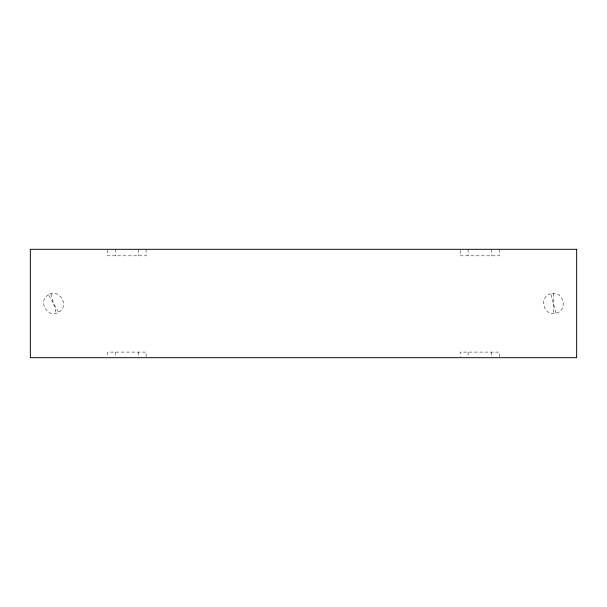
<?xml version="1.0" encoding="UTF-8"?>
<svg xmlns="http://www.w3.org/2000/svg" width="607" height="607" viewBox="0 0 607 607"><rect width="100%" height="100%" fill="white"/><g stroke="black" fill="none" stroke-linecap="round" stroke-linejoin="round"><path stroke-width="0.46" stroke-dasharray="3.04 2.28" d="M48.545 294.782C37.103 300.822 47.657 319.1 58.606 312.218C70.048 306.178 59.494 287.9 48.545 294.782L58.606 312.218M550.822 293.78C538.212 296.656 543.675 317.036 556.035 313.22C568.645 310.344 563.182 289.964 550.822 293.78L556.035 313.22M50.965 293.78L56.178 313.22M553.425 293.439L553.425 313.561M499.242 249.31L499.242 255.82L460.167 255.82L460.167 250.243M499.242 356.757L499.242 352.098L460.167 352.098L460.167 356.757M491.313 249.31L491.313 255.82M491.313 352.098L491.313 356.757M468.096 249.31L468.096 255.82M468.096 352.098L468.096 356.757M146.105 249.31L146.105 255.82L107.758 255.82L107.758 250.243M146.105 356.757L146.105 352.098L107.758 352.098L107.758 356.757M138.54 249.31L138.54 255.82M138.54 352.098L138.54 356.757M115.322 249.31L115.322 255.82M115.322 352.098L115.322 356.757"/><path stroke-width="0.91" d="M576.65 249.31L30.35 249.31L30.35 357.69L576.65 357.69L576.65 249.31"/></g></svg>
